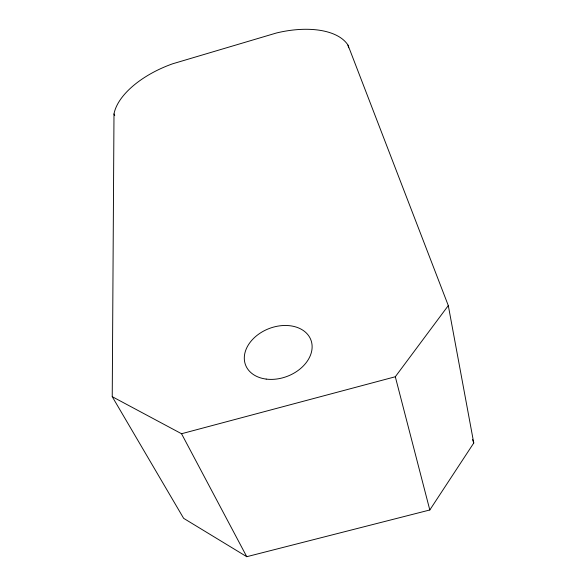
<?xml version="1.0" encoding="UTF-8"?>
<svg xmlns="http://www.w3.org/2000/svg" width="586" height="586" viewBox="0 0 586 586"><rect width="100%" height="100%" fill="white"/><g stroke="black" fill="none" stroke-linecap="round" stroke-linejoin="round"><path stroke-width="0.88" d="M112.234 396.678L113.992 113.948A73.66 37.746 -20.3 0 1 172.694 63.779L276.409 32.999A74.341 38.28 -17.1 0 1 347.996 45.129L448.297 305.577L473.766 443.009L429.809 509.981L246.765 556.7L183.645 518.339L112.234 396.678L181.535 433.735L246.765 556.7M181.535 433.735L395.308 376.754L448.297 305.577M113.992 113.948L114.731 115.618M472.543 439.573L473.766 443.009M395.308 376.754L429.809 509.981M347.996 45.129L348.604 47.796M266.183 379.091A34.992 25.557 -21.1 0 0 311.686 342.605A34.992 25.557 -21.1 0 0 256.763 335.588A34.992 25.557 -21.1 0 0 266.183 379.091"/></g></svg>
